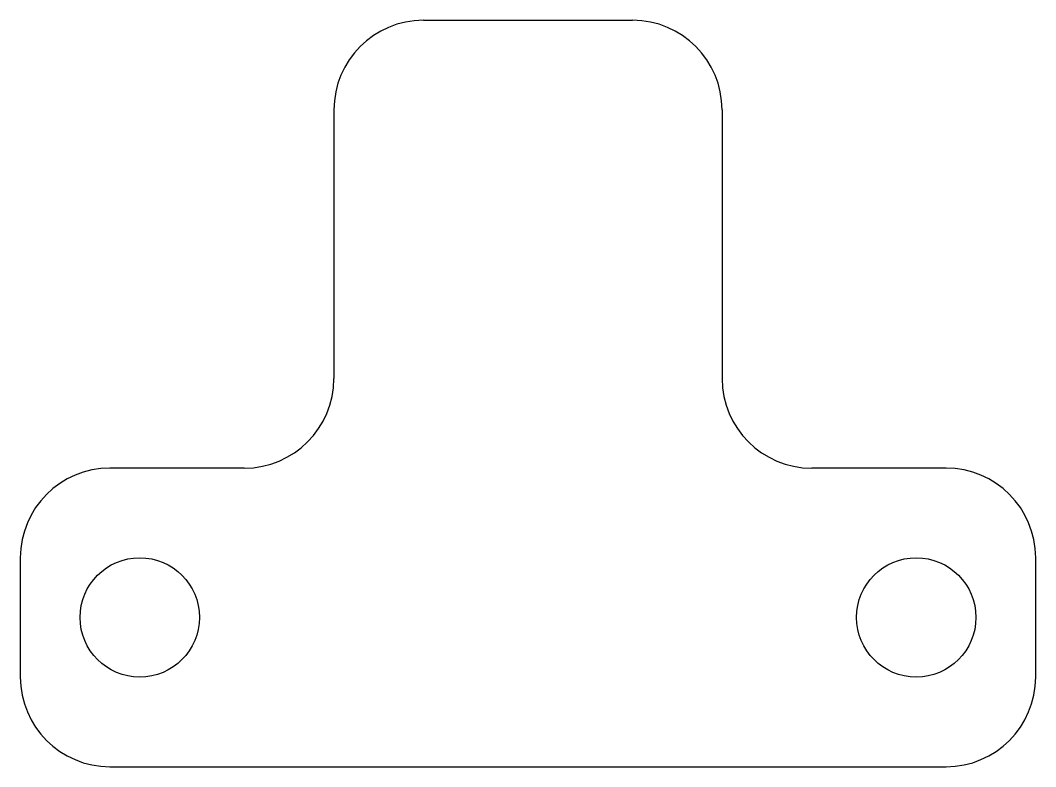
# Model space of a CAD drawing. Header units: millimetres. Extents: x -17 to 17, y -5 to 20.
import ezdxf

# ---------------------------------------------------------------- set-up
doc = ezdxf.new("R2010")
doc.units = ezdxf.units.MM

msp = doc.modelspace()

# ---------------------------------------------------------------- linework, layer by layer
at = {"color": 7, "linetype": 'Continuous', "lineweight": 25}
for p, q in [((-3.5, 20), (3.5, 20)), ((-6.5, 17), (-6.5, 8)), ((6.5, 17), (6.5, 8)), ((-9.5, 5), (-14, 5)), ((14, 5), (9.5, 5)), ((-17, 2), (-17, -2)), ((17, -2), (17, 2)), ((-14, -5), (14, -5))]:
    msp.add_line(p, q, dxfattribs=at)
for centre in [(-13, 0), (13, 0)]:
    msp.add_circle(centre, 2, dxfattribs=at)
for centre, start, end in [((-3.5, 17), 90, 180), ((3.5, 17), 0, 90), ((-9.5, 8), 270, 0), ((9.5, 8), 180, 270), ((-14, 2), 90, 180), ((14, 2), 0, 90), ((-14, -2), 180, 270), ((14, -2), 270, 0)]:
    msp.add_arc(centre, 3, start, end, dxfattribs=at)

doc.saveas('drawing.dxf')
